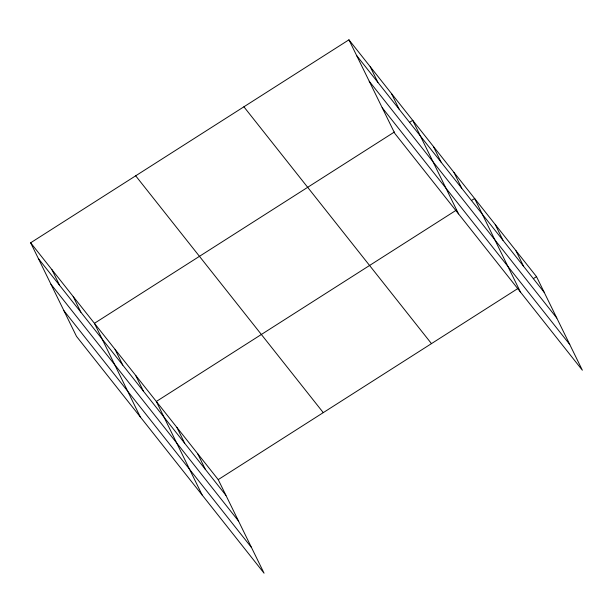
<?xml version="1.0" encoding="UTF-8"?>
<svg xmlns="http://www.w3.org/2000/svg" width="613" height="613" viewBox="0 0 613 613"><rect width="100%" height="100%" fill="white"/><g stroke="black" fill="none" stroke-linecap="round" stroke-linejoin="round"><path stroke-width="0.92" d="M30.65 242.794L218.228 479.619L264.065 573.186L76.487 336.361L30.65 242.794L348.935 39.814L536.513 276.639L582.35 370.206L394.772 133.381L348.935 39.814M394.404 132.01L94.425 323.312L140.262 416.878M409.522 122.362L412.71 120.332L458.547 213.906M456.31 210.159L156.33 401.469L202.167 495.036M471.428 200.52L474.608 198.489L520.452 292.056M218.228 479.619L518.207 288.309M533.325 278.67L536.513 276.639M356.643 55.553L544.221 292.378M369.225 81.238L556.803 318.063M382.19 107.696L569.768 344.521M243.897 106.8L431.475 343.625M135.68 175.808L323.266 412.633M38.358 258.533L225.936 495.358M50.94 284.217L238.526 521.042M63.905 310.676L251.483 547.501M515.878 250.587L523.586 266.326M495.243 224.534L502.951 240.273M453.972 172.437L461.689 188.176M433.345 146.384L441.053 162.123M391.446 93.498L399.163 109.229M370.191 66.656L377.899 82.395M197.593 453.566L205.309 469.305M176.965 427.514L184.674 443.253M135.695 375.417L143.404 391.155M115.06 349.364L122.769 365.103M73.169 296.47L80.878 312.209M51.906 269.636L59.622 285.367"/></g></svg>
